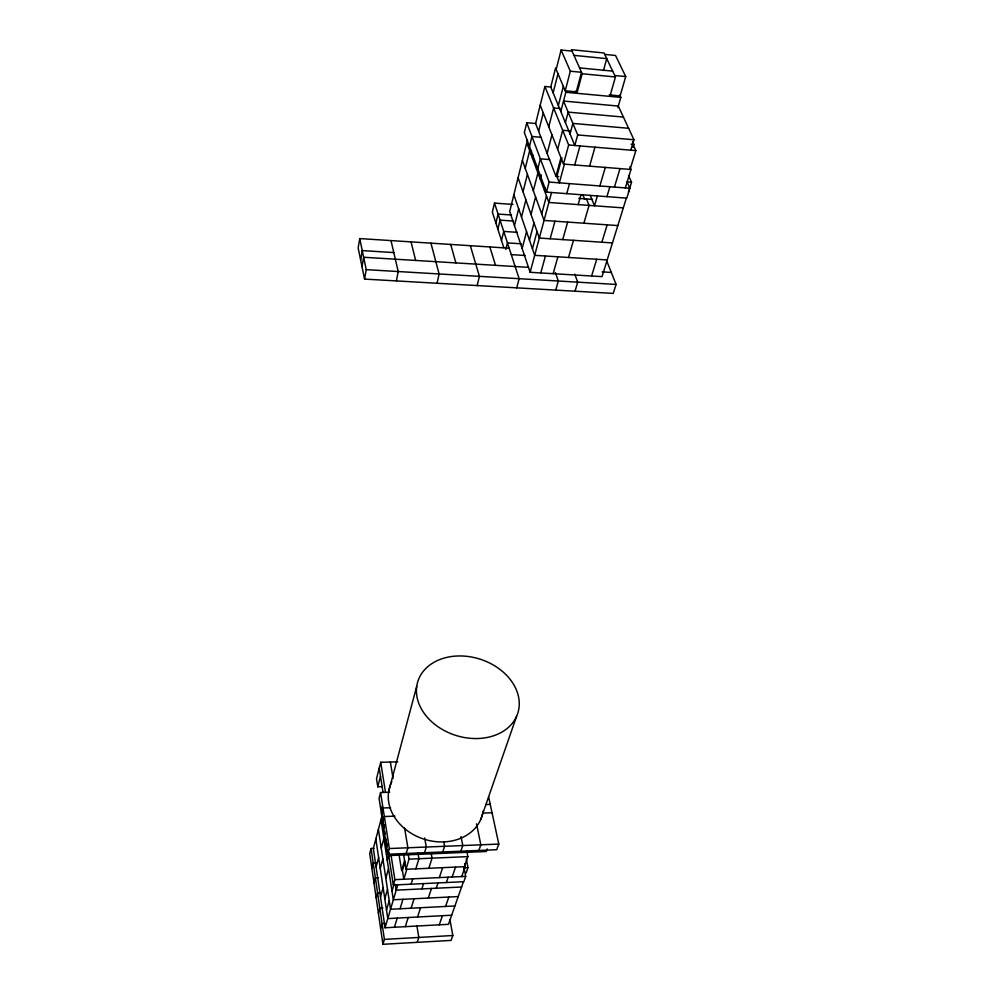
<?xml version="1.0" encoding="UTF-8"?>
<svg xmlns="http://www.w3.org/2000/svg" width="994" height="994" viewBox="0 0 994 994"><rect width="100%" height="100%" fill="white"/><g stroke="black" fill="none" stroke-linecap="round" stroke-linejoin="round"><path stroke-width="1.49" d="M509.201 248.202L359.741 238.572L358.151 247.953L364.574 279.09L613.236 293.404L616.094 284.433L606.613 260.652M360.636 260.006L362.251 250.6L393.786 252.563M362.015 266.678L363.642 257.26L528.622 267.361M364.574 279.09L366.227 269.647L359.741 238.572M396.395 280.929L398.221 271.536L390.99 240.585M437.074 283.265L439.099 273.959L430.936 243.157M513.041 204.429L494.503 203.099L492.353 212.082L503.809 247.668M477.182 285.576L479.394 276.344L470.336 245.704M495.894 223.078L498.081 214.07L511.537 215.015M497.857 229.167L500.057 220.134L513.575 221.066M558.727 176.572L555.957 176.36L535.629 123.505L526.758 122.734L524.335 132.6L546.464 192.128L626.792 198.141L629.848 188.251L627.04 181.89L631.538 182.237L628.481 192.103M501.485 240.473L503.734 231.416L517.365 232.335M527.454 139.992L509.698 211.461L530.137 272.294L602.029 276.63L626.344 198.104M529.467 146.429L531.952 136.501L541.034 137.271M535.629 123.505L544.898 86.478L551.061 87.05M525.242 168.359L529.678 150.666M505.847 249.395L507.474 242.909L521.229 243.803M530.784 153.648L531.492 150.852M514.457 225.613L518.694 208.839M523.018 191.767L527.416 174.372M538.636 131.32L543.283 112.931M532.461 158.145L533.169 155.35M556.18 69.418L561.101 50.011L572.072 51.116M397.724 761.851L380.714 762.286L376.527 778.712L377.782 786.788L382.429 786.652M553.124 92.802L557.994 73.73M521.515 217.04L525.888 199.931M377.782 786.788L380.503 776.227M536.586 169.303L537.319 166.495M537.804 168.843L540.376 158.841L549.62 159.587M548.763 126.797L553.621 107.961L560.492 108.57M533.318 190.711L537.928 172.906M558.355 105.513L563.337 86.354M522.148 248.525L526.547 231.652M531.02 214.468L535.58 196.961M540.227 179.119L541.332 174.882M389.71 792.255L380.578 792.541L379.062 798.344L387.735 854.256L496.714 849.708L498.802 844.08L488.601 796.815M547.135 153.411L551.956 134.873M570.332 71.208L565.213 90.789L576.284 91.821L581.502 72.289L570.332 71.208L561.101 50.011M560.802 111.49L565.834 92.28L555.571 68.002L550.751 87.025L574.793 145.497L577.688 134.935L563.536 101.053L618.293 106.06L633.948 139.744L630.78 150.169M516.731 287.85L519.129 278.693L494.503 203.099M529.467 240.163L534.002 222.942M544.513 190.674L545.259 187.841M374.067 848.379L371.073 848.503L369.731 853.585L382.926 944.3L451.077 940.399L452.829 935.516L449.996 919.984M557.646 149.286L562.691 130.301L569.686 130.897M546.464 192.128L549.135 182.064L526.758 122.734M381.46 813.775L382.988 807.985L390.53 807.737M565.375 122.597L568.158 112.123L623.412 117.068M532.436 248.786L537.033 231.527M541.718 213.934L546.489 196.004M382.106 815.465L373.334 848.416L385.063 927.762L448.468 924.321L463.44 881.728M388.642 791.584L416.734 686.258M609.906 96.368L615.435 76.973L604.066 52.98L571.451 49.7L582.161 73.755L576.918 93.312L575.899 90.939M530.137 272.294L551.546 192.513M555.957 176.36L560.964 157.686M382.777 822.299L384.33 816.534L394.966 816.149M561.896 157.76L556.876 176.435L559.349 182.846L564.43 164.147M371.843 868.11L373.21 863.053L376.217 862.929M570.034 133.929L572.879 123.418L628.63 128.288M382.628 830.35L384.144 824.722M625.325 187.903L630.991 169.477L563.486 164.072L568.655 144.987L544.898 86.478M376.067 866.967L378.627 857.598M381.224 848.081L383.87 838.414M540.773 272.928L545.42 256.017M550.154 238.771L554.975 221.19M373.993 882.871L375.372 877.839L378.416 877.702M566.766 193.656L569.537 183.629M574.706 164.967L579.974 145.932M380.255 868.396L382.876 858.915M603.457 70.487L606.75 58.646L573.973 55.378M387.735 854.256L389.337 848.541L380.578 792.541M376.179 897.868L377.583 892.861L380.64 892.711M387.238 860.27L389.313 852.641M553.136 273.685L557.882 256.8M562.728 239.604L567.661 222.072M380.491 896.886L383.125 887.605M385.809 878.174L388.53 868.594M578.16 204.602L580.981 194.712M589.579 166.16L594.984 147.187M555.733 290.086L558.317 281.016L555.323 272.555M378.391 913.101L379.82 908.118L382.901 907.957M568.518 257.483L573.463 240.324M384.802 898.762L387.511 889.369M604.725 54.397L615.534 55.478L625.735 76.563L620.119 95.909L609.223 94.89M583.888 223.203L589.069 205.398L586.472 198.974M617.846 107.6L620.815 97.387L619.709 95.026M380.64 928.57L382.094 923.625L385.063 923.463M464.036 867.824L465.701 876.385L463.838 881.703L393.313 885.033L394.879 879.653L391.127 855.71M386.492 910.044L389.226 900.688M392.009 891.183L394.034 884.275M599.854 185.953L605.296 167.414M597.394 195.942L594.499 205.795L590.262 195.371M406.186 853.486L407.875 847.783L404.583 828.039M404.583 860.605L401.626 870.607L399.004 854.331M385.063 927.762L397.774 884.822M404.98 861.997L402.433 870.582L403.837 879.23L406.819 869.253M575.029 291.205L577.713 282.159L574.743 274.12M382.926 944.3L384.392 939.38L371.073 848.503M606.924 196.663L609.894 186.723M464.62 863.811L465.18 866.656L405.999 869.29L409.043 859.139L408.323 854.803M614.441 187.071L620.007 168.595M591.616 276.009L596.698 259.272M601.879 242.213L607.16 224.83M394.432 927.253L397.215 918.096M400.048 908.777L402.93 899.309M632.979 147.261L633.861 144.379L632.557 141.57M630.084 169.402L635.849 150.603L632.942 144.304M411.106 884.188L412.758 878.82M415.815 868.855L418.934 858.717L417.94 852.914M424.525 852.728L426.289 847.037L424.686 837.954M405.316 926.669L408.186 917.512M411.106 908.205L414.076 898.75M421.891 888.909L423.581 883.604M428.849 868.271L432.067 858.157L431.284 853.821M417.567 917.015L420.549 907.733M442.74 851.97L444.591 846.292L443.746 841.756M428.339 898.042L431.471 888.45M417.207 942.337L418.809 937.441L416.946 926.06M439.348 877.59L442.628 867.663M436.242 888.226L437.994 882.92M446.368 882.535L448.157 877.193M452.158 877.006L455.538 867.091M460.856 851.212L462.782 845.546L461.005 836.526M439.273 924.818L442.405 915.71M445.585 906.441L448.816 897.035M480.711 819.528L516.582 716.339A52.434 40.009 17.6 0 0 457.613 655.99A52.434 40.009 17.6 0 0 429.296 719.432A52.434 40.009 17.6 0 0 516.582 716.339M464.372 866.693L467.876 856.629L466.745 850.889M461.725 876.559L465.18 866.656M466.124 872.993L468 867.65L466.273 858.878M478.835 850.454L480.847 844.813L476.524 823.84M487.246 848.938L486.327 851.498L388.48 855.598L387.573 849.795M384.392 939.38L452.829 935.516M451.674 915.213L387.772 918.593L375.844 838.998M454.917 905.969L390.53 909.261L378.391 829.418M458.222 896.563L393.338 899.781L380.988 819.702M461.576 887.008L396.196 890.139L395.289 884.387M394.879 879.653L465.701 876.385M463.639 867.849L468 867.65M409.043 859.139L467.876 856.629M389.337 848.541L498.802 844.08M482.798 813.067L492.042 812.744M485.631 804.531L490.241 804.382M366.227 269.647L616.094 284.433M602.178 271.871L611.31 272.431M607.197 259.931L534.685 255.334L513.848 194.762M511.289 254.613L525.155 255.495M612.466 242.921L539.332 238.051L518.073 177.752M617.833 225.576L544.053 220.432L522.384 160.432M623.313 207.895L548.874 202.465L526.758 142.788M578.781 198.402L592.399 199.409M549.135 182.064L629.848 188.251M568.655 144.987L635.849 150.603M577.688 134.935L633.948 139.744M631.103 144.142L633.861 144.379M565.834 92.28L620.815 97.387M579.539 67.89L612.664 71.121M614.739 75.507L625.735 76.563M582.161 73.755L615.435 76.973M629.798 166.806L630.991 169.477M628.543 175.54L631.538 182.237M582.844 194.737L584.584 199.098M540.214 105.165L563.486 164.072M489.843 246.959L495.546 265.336M450.704 244.437L455.886 262.913M411.031 241.877L415.666 260.44M390.369 762.038L393.09 778.563M403.614 854.666L405.999 869.29M380.714 762.286L385.498 792.392M379.223 768.126L383.013 792.181M382.814 817.528L383.262 820.423M386.778 843.036L387.25 846.08M388.43 853.66L393.313 885.033M380.764 805.935L381.187 808.706M381.833 812.868L383.137 821.255M383.572 824.076L384.231 828.313M384.678 831.146L385.113 833.991M385.784 838.265L386.231 841.148M386.678 844.018L387.126 846.9M483.134 810.992A48.395 39.499 18.2 0 1 423.978 839.16A48.395 39.499 18.2 0 1 391.798 781.781"/></g></svg>
